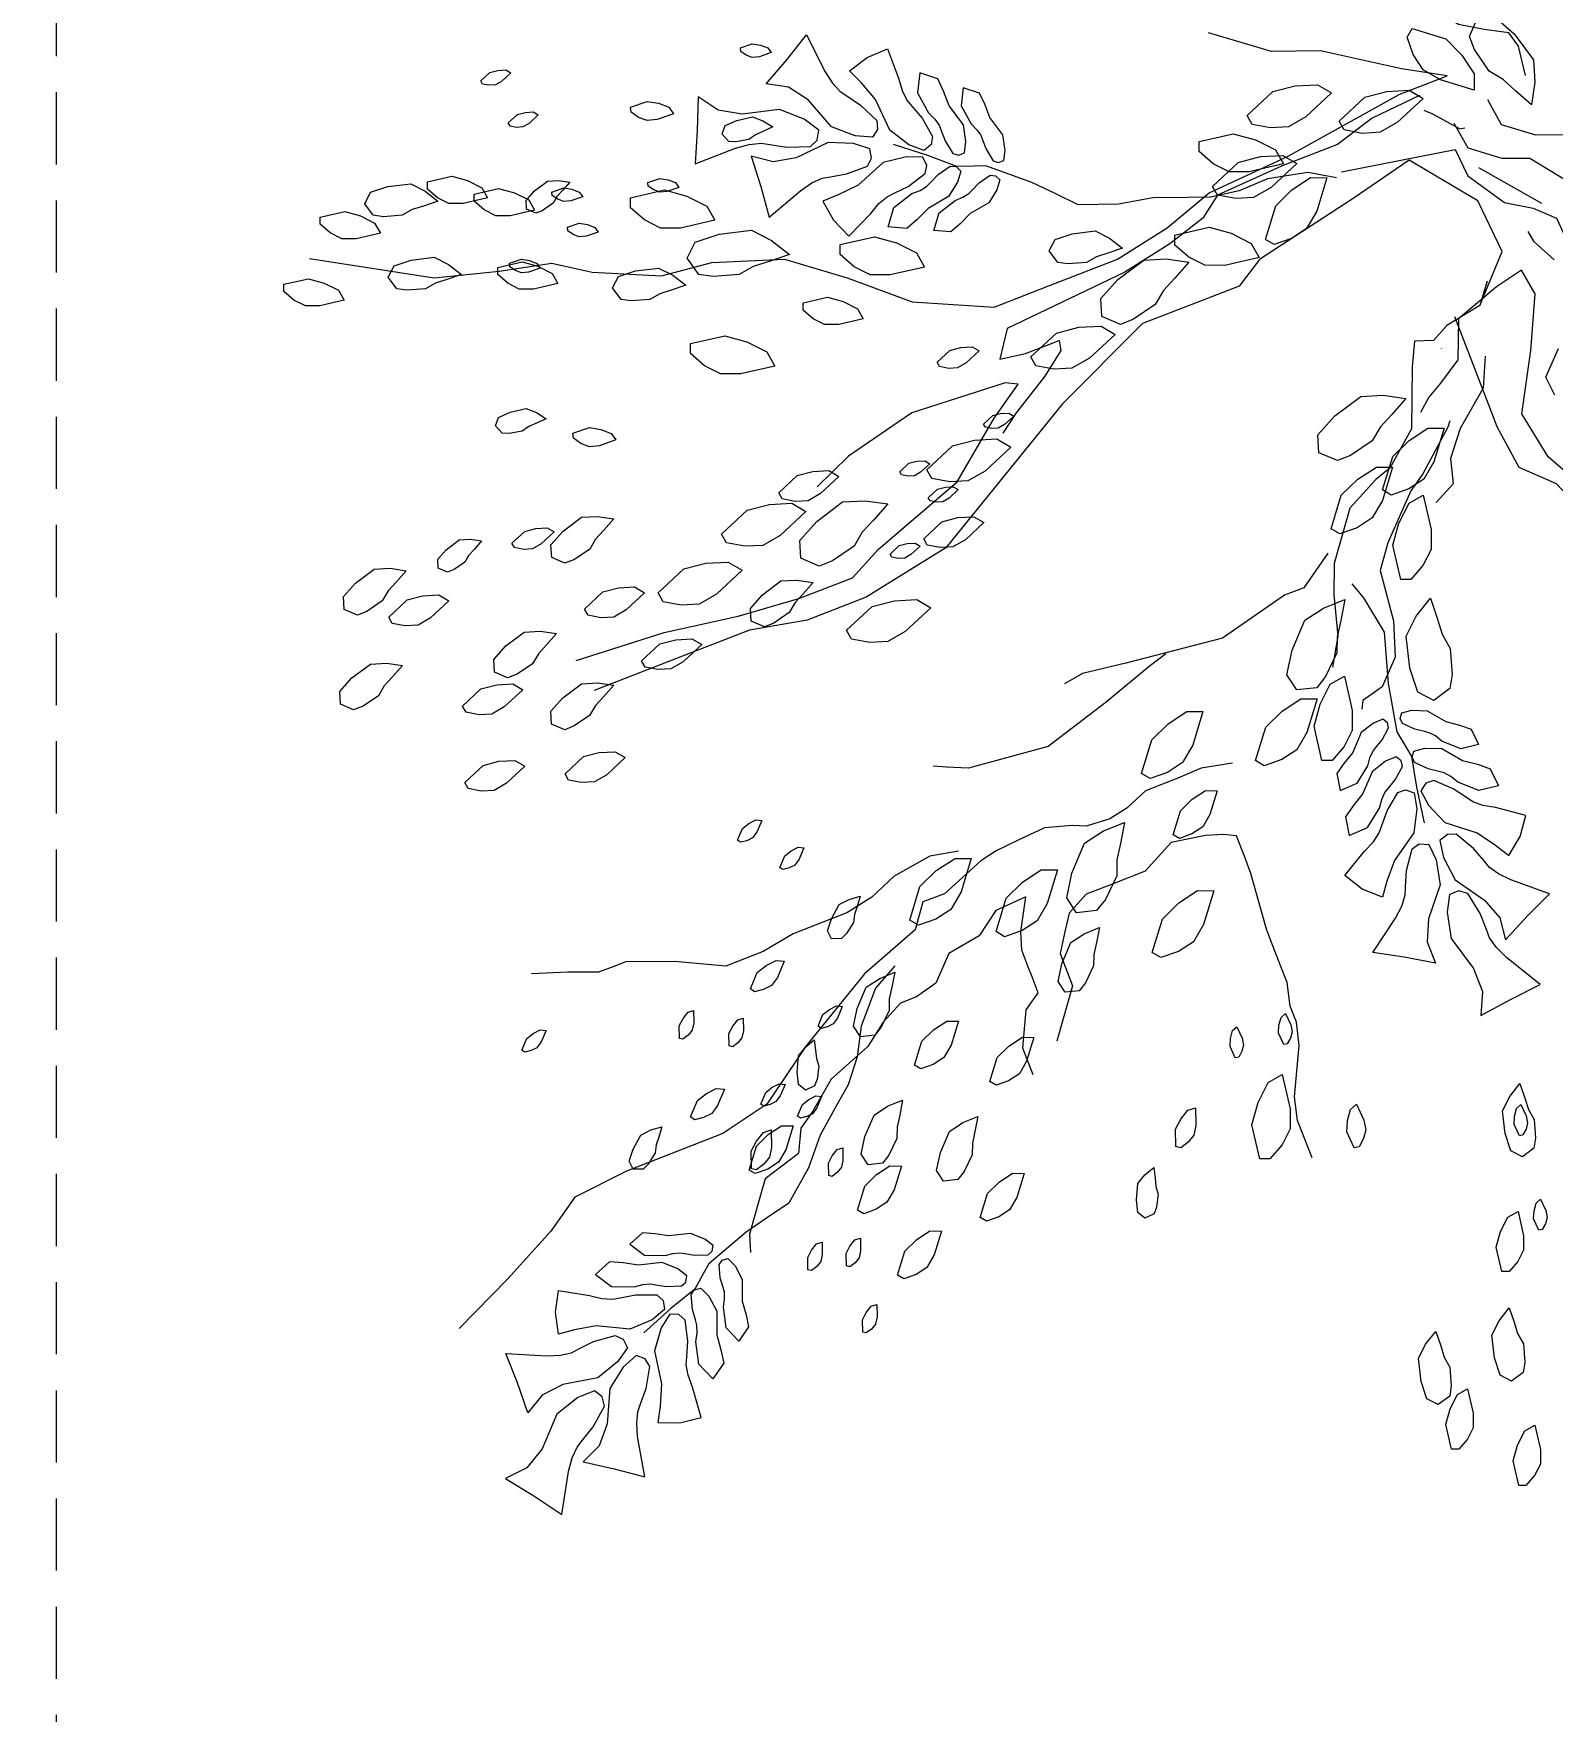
# Model space of a CAD drawing. Header units: millimetres. Extents: x 935 to 13922, y 3203 to 7816.
# Drawn here: x 2052.1 to 2185.8, y 7076.1 to 7223.9 of the extents above; entities that cross this region are included whole.
import ezdxf

# ---------------------------------------------------------------- set-up
doc = ezdxf.new("R2010")
doc.units = ezdxf.units.MM
doc.linetypes.add('TRATTEGGIATA2', pattern=[9.525, 6.35, -3.175])
doc.layers.get('0').update_dxf_attribs({"lineweight": 20})
doc.layers.get('Defpoints').update_dxf_attribs({"lineweight": 20})
for name, color, linetype, lineweight in [('ALBERO_rami', 33, 'Continuous', 5), ('finestre', 141, 'Continuous', 13), ('PALMA_pianta - trees palm', 74, 'Continuous', 5), ('quote', 181, 'Continuous', 0)]:
    doc.layers.add(name, color=color, linetype=linetype, lineweight=lineweight)
doc.layers.add('FIORITURA - flower', color=7, linetype='Continuous', lineweight=5, true_color=0xeb00eb)
doc.styles.get("Standard").update_dxf_attribs({"font": 'arial.ttf', "height": 12})
doc.dimstyles.new('Copia di ISO-25', dxfattribs={"dimtxt": 18, "dimasz": 4, "dimexe": 4, "dimexo": 300, "dimtad": 1, "dimdec": 0, "dimtxsty": 'Standard', "dimblk": 'OBLIQUE', "dimcen": 2.5, "dimse1": 1, "dimse2": 1, "dimadec": 0, "dimazin": 0, "dimtfac": 1, "dimtdec": 0, "dimtmove": 0, "dimatfit": 3, "dimfxl": 1, "dimfxlon": 1, "dimarcsym": 0})

# ---------------------------------------------------------------- blocks, each defined once
blk = doc.blocks.new('_Oblique')
at = {"color": 0, "linetype": 'ByBlock', "lineweight": -2}
blk.add_line((-0.5, -0.5), (0.5, 0.5), dxfattribs=at)
blk = doc.blocks.new('*D93')
at = {"layer": 'Defpoints', "color": 0, "lineweight": 15, "transparency": 16777216}
for p in [(2054.07, 7493.35), (2054.07, 7043.94), (2084.54, 7043.94)]:
    blk.add_point(p, dxfattribs=at)
at = {"layer": 'quote', "color": 0, "lineweight": -2, "transparency": 16777216}
blk.add_line((2084.54, 7493.35), (2054.07, 7493.35), dxfattribs=at)
at = {"layer": 'quote', "color": 0, "lineweight": -2, "transparency": 16777216, "xscale": 4, "yscale": 4, "zscale": 4, "rotation": 180}
blk.add_blockref('_Oblique', (2054.07, 7493.35), dxfattribs=at)
at = {"layer": 'quote', "color": 0, "lineweight": -2, "transparency": 16777216, "xscale": 4, "yscale": 4, "zscale": 4}
blk.add_blockref('_Oblique', (2084.54, 7493.35), dxfattribs=at)
at = {"layer": 'quote', "color": 0, "lineweight": 15, "transparency": 16777216, "insert": (2069.31, 7500.1), "char_height": 12, "attachment_point": 5}
blk.add_mtext('30', dxfattribs=at)
blk = doc.blocks.new('*D94')
at = {"layer": 'Defpoints', "color": 0, "lineweight": 15, "transparency": 16777216}
for p in [(2284.54, 7493.35), (2084.54, 7043.94), (2284.54, 7043.94)]:
    blk.add_point(p, dxfattribs=at)
at = {"layer": 'quote', "color": 0, "lineweight": -2, "transparency": 16777216}
blk.add_line((2084.54, 7493.35), (2284.54, 7493.35), dxfattribs=at)
at = {"layer": 'quote', "color": 0, "lineweight": -2, "transparency": 16777216, "xscale": 4, "yscale": 4, "zscale": 4, "rotation": 180}
blk.add_blockref('_Oblique', (2084.54, 7493.35), dxfattribs=at)
at = {"layer": 'quote', "color": 0, "lineweight": -2, "transparency": 16777216, "xscale": 4, "yscale": 4, "zscale": 4}
blk.add_blockref('_Oblique', (2284.54, 7493.35), dxfattribs=at)
at = {"layer": 'quote', "color": 0, "lineweight": 15, "transparency": 16777216, "insert": (2184.54, 7500.1), "char_height": 12, "attachment_point": 5}
blk.add_mtext('200', dxfattribs=at)

msp = doc.modelspace()

# ---------------------------------------------------------------- linework, layer by layer
at = {"layer": 'ALBERO_rami', "linetype": 'Continuous'}
for points in [[(2183.47, 7220.16), (2182.84, 7222.75), (2182, 7223.94), (2179.81, 7224.22), (2177.56, 7224.67), (2175.83, 7225.7), (2172.59, 7225.77), (2170.01, 7226.09), (2165.26, 7226.14), (2161.84, 7227.64), (2160.01, 7230.9), (2158.17, 7233.21), (2157.2, 7234.73), (2155.67, 7238.67), (2153.75, 7240.2), (2152.71, 7240.93)], [(2076.36, 7204.06), (2087.34, 7202.35), (2093.08, 7202.95), (2097.7, 7203.66), (2101.26, 7202.87), (2107.37, 7202.52), (2111.8, 7203.7), (2118.2, 7204.01), (2123.73, 7202.36), (2129.44, 7200.23), (2136.68, 7199.78), (2141.4, 7201.61), (2147.54, 7203.99), (2151.89, 7206.77), (2155.59, 7209.83), (2162.49, 7213.05), (2172.33, 7218.49), (2176.57, 7220.14), (2172.54, 7220.75), (2165.41, 7222.33), (2161.08, 7222.28), (2155.55, 7223.93)], [(2174.16, 7218.43), (2174.12, 7218.42), (2169.97, 7216.43), (2166.9, 7214.11), (2163.78, 7212.89), (2161.97, 7212.19), (2156.34, 7209.63), (2155.04, 7207.62), (2152.14, 7205.35), (2148.18, 7202.87), (2137.81, 7197.91), (2137.16, 7195.2), (2139.43, 7195.7), (2142.39, 7196.84), (2142.54, 7195.96), (2141.14, 7193.71), (2138.62, 7190.47), (2137.42, 7188.68)], [(2167.27, 7211.68), (2177.28, 7213.66), (2178.39, 7211.34), (2181.62, 7209), (2184.15, 7208.5), (2186.19, 7207.6), (2187.37, 7205.1), (2190.36, 7207.74), (2190.72, 7210.63), (2193.34, 7213.13), (2195.52, 7214.61), (2200.57, 7218.47)], [(2174.5, 7217.11), (2175.26, 7216.81), (2177.67, 7215.48), (2178.13, 7215.55)], [(2180.1, 7218.05), (2181.32, 7215.87), (2184.33, 7214.96), (2186.78, 7214.97), (2190.23, 7212.9), (2191.43, 7208.83), (2191.34, 7207.64)], [(2177.16, 7215.97), (2178.38, 7213.79), (2181.38, 7212.88), (2183.84, 7212.89), (2187.29, 7210.82), (2188.49, 7206.75), (2188.39, 7205.56)], [(2166.83, 7211.15), (2164.29, 7211.62), (2160.75, 7211.06), (2158.23, 7210.01), (2155.71, 7209.47), (2153.68, 7209.44), (2150.65, 7209.39), (2147.62, 7208.84), (2144.07, 7208.79), (2142.03, 7209.77), (2139.99, 7210.75), (2135.92, 7212.21), (2134.91, 7212.19), (2133.39, 7212.17), (2130.84, 7213.14), (2127.79, 7214.11)], [(2179.44, 7199.92), (2181.4, 7204.69), (2179.25, 7209.14), (2173.21, 7212.71), (2168.28, 7209.33), (2160.04, 7203.96), (2158.23, 7201.63), (2154.45, 7200.16), (2149.73, 7198.33), (2142.7, 7191.26), (2137.56, 7184.92), (2132.41, 7178.58), (2125.41, 7174.24), (2120.21, 7172.22), (2115.13, 7171.33), (2110.41, 7169.5), (2101.44, 7166.02)], [(2184.9, 7208.9), (2179.36, 7212.04)], [(2185.98, 7203.93), (2184.23, 7205.52), (2183.69, 7206.44)], [(2188.97, 7183.54), (2185.45, 7186.61), (2183.15, 7190.37), (2183.94, 7195.96), (2184.32, 7200.96), (2183.1, 7203.03), (2180.92, 7201.55), (2177.56, 7198.76), (2177.49, 7195.14), (2175.97, 7193.07), (2174.96, 7191.84), (2174.22, 7190.49)], [(2180.09, 7202.07), (2179.44, 7199.92), (2176.53, 7198.15), (2175.35, 7196.85), (2173.69, 7196.77), (2173.48, 7194.52), (2173.45, 7191.79), (2173.42, 7189.07), (2171.51, 7185.61), (2170.27, 7184.59), (2167.99, 7182.07), (2166.62, 7177.2), (2166.59, 7174.47), (2166.93, 7170.8), (2166.46, 7168.09)], [(2177.2, 7198.94), (2180.03, 7191.63), (2180.95, 7189.27), (2182.88, 7185.68), (2186.16, 7184.24), (2189.88, 7180.25), (2192.68, 7178.62), (2196.22, 7175.11), (2196.4, 7174.64), (2199.28, 7171.41), (2200.46, 7166.98), (2198.33, 7161.27), (2197.54, 7157.71), (2197.69, 7154.51), (2198.5, 7151.03), (2199.6, 7147.71)], [(2179.91, 7195.45), (2179.73, 7192.63), (2177.72, 7189.1), (2176.85, 7186.44), (2177.08, 7184.21), (2175.6, 7182.58)], [(2176.03, 7196.14), (2176.02, 7196.11)], [(2186.05, 7192.04), (2185.25, 7193.62), (2186.36, 7196.13)], [(2099.87, 7168.67), (2107.6, 7171.13), (2114.11, 7172.57), (2119.48, 7174.11), (2124.2, 7175.94), (2126.49, 7178.46), (2133.41, 7184.4), (2136.67, 7190.01), (2138.77, 7192.99), (2137.64, 7193.1), (2129.43, 7190.46), (2123.85, 7186.66), (2121.09, 7183.96)], [(2176.79, 7189.76), (2176.62, 7189.22), (2174.42, 7185.11), (2173.37, 7183.61), (2171.34, 7179.03), (2170.66, 7176.59), (2171.83, 7172.16), (2171.99, 7168.97), (2170.83, 7166.35), (2169.13, 7165.14), (2169.06, 7164.39)], [(2166.06, 7178.1), (2163.93, 7175.06), (2162.24, 7174.41), (2156.79, 7170.64), (2148.25, 7168.43), (2144.46, 7167.51), (2142.87, 7166.62)], [(2168.17, 7175.4), (2169.2, 7174.19), (2171.02, 7171.15), (2171.19, 7168.89), (2171.36, 7166.63), (2172.13, 7162.38), (2172.65, 7161.51), (2173.43, 7160.2), (2173.86, 7157.51), (2174.55, 7154.38)], [(2151.8, 7169.25), (2150.31, 7168.12), (2146.54, 7165), (2141.43, 7161.08), (2134.42, 7159.19), (2132.46, 7159.26), (2131.31, 7159.37)], [(2157.66, 7159.63), (2154.91, 7159.18), (2152.85, 7158.29), (2149.99, 7157.18), (2148.36, 7155.66), (2146.85, 7154.72), (2144.78, 7154.09), (2143.53, 7154.13), (2141.11, 7153.92), (2138.78, 7152.83), (2136.83, 7151.9), (2135.5, 7151.01), (2132.28, 7148.13), (2130.39, 7147.4), (2129.7, 7144.96), (2125.24, 7141.06), (2120.1, 7134.72), (2116.66, 7129.59), (2112.78, 7127), (2108.05, 7125.16), (2104.28, 7123.7), (2099.74, 7121.4), (2097.64, 7118.41), (2093.83, 7114.22), (2089.56, 7109.85)], [(2164.66, 7124.87), (2163.37, 7128.17), (2163.11, 7130.24), (2163.54, 7134.75), (2163.28, 7136.82), (2162.73, 7138.23), (2162.47, 7140.3), (2161.92, 7141.72), (2161, 7144.08), (2160.64, 7145.02), (2159.28, 7149.92), (2158.73, 7151.34), (2158, 7153.23), (2156.87, 7153.33), (2155.27, 7153.25), (2152.26, 7152.63), (2149.97, 7150.11), (2147.14, 7149.01), (2144.78, 7148.1), (2143.26, 7146.42), (2142.86, 7144.64), (2142.47, 7142.86), (2143.57, 7140.03), (2142.2, 7135.15)], [(2133.54, 7151.88), (2130.99, 7151.43), (2127.87, 7149.68), (2125.88, 7147.82), (2123.7, 7146.43), (2121.81, 7145.7), (2118.98, 7144.6), (2116.33, 7143.03), (2113.03, 7141.75), (2110.77, 7141.96), (2108.52, 7142.17), (2104.19, 7142.12), (2103.25, 7141.76), (2101.83, 7141.21), (2099.11, 7141.23), (2095.91, 7141.08)], [(2140.1, 7132.17), (2139.18, 7134.53), (2139.5, 7137.91), (2140.55, 7139.4), (2140, 7140.82), (2139.64, 7141.76), (2139.09, 7143.17), (2139.01, 7144.77), (2139.46, 7147.85), (2136.82, 7146.65), (2135.34, 7144.43), (2132.69, 7142.86), (2131.53, 7140.24), (2129.83, 7139.04), (2128.41, 7138.49), (2126.89, 7136.81), (2125.55, 7134.67), (2122.32, 7131.79), (2120.7, 7128.98), (2119.64, 7127.49), (2119.43, 7125.24), (2116.49, 7123.01), (2115.81, 7120.57), (2115.13, 7118.14), (2115.2, 7116.54)], [(2127.91, 7141.77), (2126.23, 7139.81), (2124.95, 7136.47), (2124.6, 7133.76), (2123.81, 7131.31), (2122.82, 7129.54), (2121.34, 7126.88), (2120.31, 7123.98), (2118.58, 7120.89), (2116.71, 7119.61), (2114.84, 7118.33), (2111.54, 7115.54), (2111.05, 7114.65), (2110.31, 7113.32), (2108.19, 7111.61), (2105.83, 7109.45)]]:
    msp.add_lwpolyline(points, dxfattribs=at)
at = {"layer": 'finestre', "linetype": 'TRATTEGGIATA2'}
msp.add_line((2054.07, 7313.95), (2054.07, 7073.94), dxfattribs=at)
at = {"layer": 'FIORITURA - flower', "color": 232, "linetype": 'Continuous', "true_color": 0xe00070}
for points in [[(2121.78, 7220.5), (2122.42, 7219.5), (2123.1, 7218.77), (2123.7, 7218.37), (2124.91, 7217.57), (2126.33, 7216.2), (2126.4, 7215.43), (2125.94, 7214.73), (2124.43, 7214.85), (2122.34, 7215.65), (2120.28, 7218.02), (2118.57, 7219.15), (2116.59, 7219.44), (2118.42, 7221.56), (2120.15, 7223.75), (2121.78, 7220.5)], [(2128.25, 7219.93), (2128.57, 7218.84), (2128.99, 7218), (2129.43, 7217.47), (2130.33, 7216.43), (2131.25, 7214.81), (2131.11, 7214.09), (2130.5, 7213.57), (2129.16, 7214.08), (2127.48, 7215.36), (2126.23, 7218.06), (2124.97, 7219.54), (2123.94, 7220.59), (2125.47, 7221.77), (2127.26, 7222.51), (2128.25, 7219.93)], [(2130.88, 7216.89), (2131.44, 7216.33), (2131.82, 7215.79), (2131.99, 7215.34), (2132.34, 7214.43), (2133.03, 7213.31), (2133.52, 7213.16), (2134.05, 7213.36), (2134.18, 7214.36), (2133.96, 7215.83), (2132.71, 7217.51), (2132.22, 7218.79), (2131.7, 7219.87), (2130.12, 7220.4), (2129.91, 7218.64), (2130.88, 7216.89)], [(2134.63, 7215.92), (2135.14, 7215.4), (2135.49, 7214.91), (2135.64, 7214.5), (2135.96, 7213.68), (2136.58, 7212.66), (2137.03, 7212.52), (2137.51, 7212.7), (2137.63, 7213.61), (2137.43, 7214.95), (2136.3, 7216.48), (2135.85, 7217.64), (2135.38, 7218.62), (2133.94, 7219.1), (2133.75, 7217.51), (2134.63, 7215.92)], [(2113.89, 7213.78), (2115.1, 7214.11), (2116.15, 7214.2), (2116.9, 7214.09), (2118.41, 7213.85), (2120.48, 7213.92), (2121.08, 7214.47), (2121.22, 7215.35), (2119.95, 7216.32), (2117.76, 7217.17), (2114.48, 7216.78), (2112.35, 7217.11), (2110.6, 7218.28), (2110.52, 7215.33), (2110.33, 7212.4), (2113.89, 7213.78)], [(2119.63, 7210.04), (2120.61, 7210.71), (2121.52, 7211.12), (2122.24, 7211.24), (2123.66, 7211.5), (2125.5, 7212.2), (2125.87, 7212.88), (2125.73, 7213.71), (2124.29, 7214.19), (2122.06, 7214.28), (2119.24, 7212.92), (2117.21, 7212.56), (2115.28, 7213.07), (2116.12, 7210.4), (2116.85, 7207.7), (2119.63, 7210.04)], [(2125.8, 7208.02), (2126.52, 7208.89), (2127.24, 7209.5), (2127.86, 7209.8), (2129.09, 7210.41), (2130.58, 7211.53), (2130.73, 7212.25), (2130.38, 7212.97), (2128.95, 7213.02), (2126.89, 7212.52), (2124.68, 7210.53), (2122.94, 7209.67), (2121.58, 7209.11), (2122.52, 7207.42), (2123.87, 7206.04), (2125.8, 7208.02)], [(2129.41, 7209.77), (2130.15, 7210.06), (2130.71, 7210.41), (2131.05, 7210.76), (2131.73, 7211.45), (2132.8, 7212.2), (2133.31, 7212.15), (2133.72, 7211.76), (2133.45, 7210.79), (2132.66, 7209.52), (2130.85, 7208.47), (2129.89, 7207.49), (2128.99, 7206.7), (2127.33, 7206.84), (2127.83, 7208.54), (2129.41, 7209.77)], [(2133.24, 7209.18), (2133.91, 7209.45), (2134.43, 7209.77), (2134.73, 7210.08), (2135.35, 7210.71), (2136.32, 7211.4), (2136.79, 7211.35), (2137.16, 7211), (2136.91, 7210.11), (2136.2, 7208.96), (2134.55, 7208.01), (2133.68, 7207.12), (2132.86, 7206.4), (2131.35, 7206.53), (2131.81, 7208.07), (2133.24, 7209.18)], [(2176.09, 7161.57), (2175.52, 7162.02), (2174.99, 7162.3), (2174.56, 7162.41), (2173.71, 7162.63), (2172.63, 7163.13), (2172.43, 7163.56), (2172.56, 7164.05), (2173.45, 7164.28), (2174.8, 7164.24), (2176.45, 7163.29), (2177.66, 7162.98), (2178.69, 7162.63), (2179.33, 7161.26), (2177.77, 7160.89), (2176.09, 7161.57)], [(2169.57, 7159.4), (2169.75, 7160.1), (2170.01, 7160.65), (2170.29, 7160.99), (2170.84, 7161.67), (2171.41, 7162.72), (2171.31, 7163.18), (2170.91, 7163.5), (2170.06, 7163.15), (2169, 7162.31), (2168.25, 7160.57), (2167.46, 7159.6), (2166.84, 7158.7), (2167.15, 7157.21), (2168.63, 7157.85), (2169.57, 7159.4)], [(2177.5, 7157.96), (2176.88, 7158.45), (2176.29, 7158.77), (2175.82, 7158.89), (2174.89, 7159.12), (2173.69, 7159.68), (2173.48, 7160.15), (2173.62, 7160.69), (2174.6, 7160.94), (2176.09, 7160.9), (2177.9, 7159.85), (2179.23, 7159.52), (2180.36, 7159.13), (2181.07, 7157.62), (2179.35, 7157.21), (2177.5, 7157.96)], [(2170.6, 7155.67), (2170.8, 7156.43), (2171.08, 7157.04), (2171.39, 7157.41), (2171.99, 7158.16), (2172.62, 7159.32), (2172.51, 7159.82), (2172.07, 7160.18), (2171.14, 7159.79), (2169.97, 7158.87), (2169.14, 7156.94), (2168.28, 7155.88), (2167.6, 7154.89), (2167.94, 7153.26), (2169.56, 7153.95), (2170.6, 7155.67)], [(2180.82, 7155.71), (2179.71, 7155.9), (2178.82, 7156.21), (2178.25, 7156.59), (2177.1, 7157.36), (2175.39, 7158.09), (2174.69, 7157.86), (2174.25, 7157.2), (2174.91, 7155.93), (2176.37, 7154.4), (2179.2, 7153.48), (2180.82, 7152.4), (2181.99, 7151.5), (2182.98, 7153.16), (2183.5, 7155.02), (2180.82, 7155.71)], [(2169.28, 7151.87), (2170.06, 7152.69), (2170.58, 7153.48), (2170.81, 7154.13), (2171.27, 7155.42), (2172.21, 7157.03), (2172.9, 7157.27), (2173.66, 7157), (2173.88, 7155.59), (2173.63, 7153.49), (2171.91, 7151.06), (2171.26, 7149.23), (2170.86, 7147.81), (2169.07, 7148.54), (2167.54, 7149.72), (2169.28, 7151.87)], [(2172.02, 7145.98), (2172.56, 7147.04), (2172.86, 7147.99), (2172.9, 7148.71), (2172.99, 7150.16), (2173.47, 7152.07), (2174.1, 7152.52), (2174.94, 7152.47), (2175.59, 7151.1), (2175.94, 7148.9), (2174.92, 7145.93), (2174.8, 7143.88), (2175.53, 7142.02), (2172.78, 7142.54), (2170.02, 7142.95), (2172.02, 7145.98)], [(2182.16, 7149.35), (2181.08, 7149.87), (2180.28, 7150.45), (2179.81, 7151.01), (2178.87, 7152.12), (2177.35, 7153.36), (2176.58, 7153.34), (2175.93, 7152.8), (2176.23, 7151.31), (2177.27, 7149.34), (2179.86, 7147.57), (2181.19, 7146), (2181.71, 7144.07), (2183.6, 7146.14), (2185.57, 7148.11), (2182.16, 7149.35)], [(2181.79, 7142.51), (2180.9, 7143.4), (2180.29, 7144.25), (2180.02, 7144.97), (2179.46, 7146.39), (2178.37, 7148.15), (2177.59, 7148.39), (2176.76, 7148.07), (2176.56, 7146.49), (2176.91, 7144.17), (2178.89, 7141.53), (2179.68, 7139.51), (2179.54, 7137.41), (2182.13, 7138.82), (2184.76, 7140.12), (2181.79, 7142.51)], [(2107.68, 7116.27), (2108.38, 7116.46), (2108.98, 7116.51), (2109.42, 7116.44), (2110.29, 7116.31), (2111.48, 7116.34), (2111.83, 7116.66), (2111.91, 7117.16), (2111.18, 7117.72), (2109.92, 7118.22), (2108.03, 7118), (2106.8, 7118.19), (2105.71, 7118.28), (2104.58, 7117.27), (2105.87, 7116.31), (2107.68, 7116.27)], [(2104.96, 7113.51), (2105.73, 7113.72), (2106.39, 7113.78), (2106.87, 7113.7), (2107.82, 7113.55), (2109.14, 7113.59), (2109.52, 7113.93), (2109.61, 7114.49), (2108.81, 7115.11), (2107.42, 7115.65), (2105.34, 7115.41), (2103.99, 7115.62), (2102.79, 7115.72), (2101.55, 7114.61), (2102.96, 7113.55), (2104.96, 7113.51)], [(2112.82, 7111.71), (2112.92, 7112.42), (2112.91, 7113.03), (2112.79, 7113.45), (2112.55, 7114.3), (2112.44, 7115.48), (2112.72, 7115.87), (2113.21, 7116), (2113.85, 7115.35), (2114.49, 7114.16), (2114.49, 7112.25), (2114.83, 7111.05), (2115.04, 7109.98), (2114.17, 7108.74), (2113.07, 7109.91), (2112.82, 7111.71)], [(2101.02, 7112.75), (2102.12, 7112.49), (2103.06, 7112.43), (2103.74, 7112.55), (2105.09, 7112.8), (2106.95, 7112.8), (2107.51, 7112.32), (2107.65, 7111.53), (2106.54, 7110.62), (2104.59, 7109.8), (2101.63, 7110.07), (2099.72, 7109.72), (2098.29, 7109.36), (2098.03, 7111.27), (2098.29, 7113.19), (2101.02, 7112.75)], [(2110.4, 7108.68), (2110.51, 7109.47), (2110.49, 7110.13), (2110.36, 7110.6), (2110.1, 7111.53), (2109.98, 7112.83), (2110.28, 7113.25), (2110.83, 7113.41), (2111.53, 7112.68), (2112.24, 7111.37), (2112.24, 7109.28), (2112.61, 7107.96), (2112.85, 7106.79), (2111.89, 7105.42), (2110.67, 7106.7), (2110.4, 7108.68)], [(2110.11, 7104.68), (2109.72, 7105.74), (2109.55, 7106.66), (2109.59, 7107.35), (2109.68, 7108.72), (2109.45, 7110.57), (2108.91, 7111.07), (2108.11, 7111.12), (2107.35, 7109.9), (2106.76, 7107.88), (2107.37, 7104.97), (2107.25, 7103.02), (2107.06, 7101.56), (2108.99, 7101.54), (2110.86, 7102.01), (2110.11, 7104.68)], [(2097.28, 7107.44), (2098.47, 7107.49), (2099.45, 7107.71), (2100.1, 7108.04), (2101.39, 7108.69), (2103.28, 7109.23), (2103.99, 7108.91), (2104.37, 7108.15), (2103.5, 7106.91), (2101.77, 7105.5), (2098.69, 7104.9), (2096.85, 7103.98), (2095.61, 7102.41), (2094.69, 7105.06), (2093.66, 7107.65), (2097.28, 7107.44)], [(2105.27, 7100.34), (2105.19, 7101.53), (2105.29, 7102.52), (2105.53, 7103.2), (2106.03, 7104.57), (2106.34, 7106.51), (2105.94, 7107.17), (2105.14, 7107.46), (2104.01, 7106.45), (2102.82, 7104.57), (2102.58, 7101.44), (2101.89, 7099.51), (2100.47, 7098.09), (2103.21, 7097.49), (2105.91, 7096.77), (2105.27, 7100.34)], [(2099.17, 7097.24), (2099.49, 7098.46), (2099.93, 7099.41), (2100.4, 7100), (2101.36, 7101.19), (2102.34, 7103.02), (2102.16, 7103.82), (2101.47, 7104.37), (2100, 7103.76), (2098.16, 7102.29), (2096.87, 7099.26), (2095.51, 7097.57), (2093.62, 7096.64), (2096.14, 7095.11), (2098.58, 7093.47), (2099.17, 7097.24)]]:
    msp.add_lwpolyline(points, dxfattribs=at)
at = {"layer": 'PALMA_pianta - trees palm', "color": 95}
for points in [[(2181.5, 7219.82), (2180.27, 7220.55), (2178.98, 7222.45), (2178.52, 7223.61), (2179.22, 7225.24), (2180.8, 7225.32), (2182.46, 7223.83), (2184.17, 7221.56), (2184.29, 7219.58), (2184, 7217.59), (2182.58, 7218.83)], [(2117.03, 7222.19), (2115.99, 7221.83), (2115.36, 7221.76), (2114.83, 7221.97), (2114.36, 7222.3), (2114.32, 7222.61), (2115.37, 7222.97), (2116.08, 7222.85), (2116.74, 7222.6)], [(2178.93, 7218.89), (2175.97, 7219.79), (2174.45, 7220.68), (2173.58, 7222.01), (2173.05, 7223.55), (2173.49, 7224.31), (2176.44, 7223.41), (2177.86, 7221.97), (2178.94, 7220.32)], [(2094.1, 7220.4), (2093.29, 7219.65), (2092.74, 7219.34), (2092.18, 7219.31), (2091.61, 7219.42), (2091.45, 7219.69), (2092.26, 7220.44), (2092.95, 7220.62), (2093.66, 7220.66)], [(2166.37, 7218.64), (2164.11, 7216.53), (2162.58, 7215.66), (2161, 7215.57), (2159.4, 7215.87), (2158.96, 7216.64), (2161.22, 7218.75), (2163.17, 7219.25), (2165.14, 7219.36)], [(2174.45, 7218.15), (2172.2, 7216.05), (2170.66, 7215.17), (2169.08, 7215.08), (2167.48, 7215.39), (2167.04, 7216.15), (2169.3, 7218.26), (2171.25, 7218.77), (2173.22, 7218.88)], [(2108.44, 7216.79), (2106.98, 7216.29), (2106.1, 7216.2), (2105.36, 7216.48), (2104.69, 7216.95), (2104.65, 7217.39), (2106.11, 7217.89), (2107.1, 7217.73), (2108.02, 7217.37)], [(2096.52, 7216.7), (2095.72, 7215.95), (2095.17, 7215.64), (2094.61, 7215.6), (2094.03, 7215.71), (2093.88, 7215.99), (2094.68, 7216.74), (2095.38, 7216.92), (2096.08, 7216.96)], [(2115.64, 7214.96), (2115.06, 7214.55), (2113.92, 7214.34), (2113.3, 7214.37), (2112.7, 7215.02), (2112.98, 7215.76), (2114, 7216.22), (2115.39, 7216.54), (2116.31, 7216.19), (2117.17, 7215.65), (2116.31, 7215.25)], [(2162.14, 7212.38), (2159.13, 7211.68), (2157.36, 7211.69), (2155.95, 7212.4), (2154.72, 7213.47), (2154.72, 7214.35), (2157.73, 7215.05), (2159.67, 7214.51), (2161.43, 7213.62)], [(2163.31, 7212.41), (2161.05, 7210.31), (2159.52, 7209.43), (2157.94, 7209.34), (2156.34, 7209.65), (2155.9, 7210.41), (2158.16, 7212.52), (2160.11, 7213.03), (2162.08, 7213.14)], [(2092.06, 7209.39), (2089.91, 7208.9), (2088.64, 7208.9), (2087.64, 7209.41), (2086.76, 7210.17), (2086.76, 7210.8), (2088.91, 7211.3), (2090.29, 7210.92), (2091.55, 7210.28)], [(2165.97, 7211.17), (2165.07, 7208.22), (2164.18, 7206.7), (2162.86, 7205.83), (2161.32, 7205.3), (2160.55, 7205.74), (2161.46, 7208.69), (2162.89, 7210.11), (2164.54, 7211.19)], [(2085.4, 7208.36), (2084.52, 7207.86), (2082.88, 7207.74), (2081.99, 7207.86), (2081.24, 7208.88), (2081.75, 7209.89), (2083.27, 7210.39), (2085.29, 7210.63), (2086.55, 7209.99), (2087.68, 7209.11), (2086.41, 7208.67)], [(2096.18, 7208.32), (2094.03, 7207.83), (2092.77, 7207.83), (2091.76, 7208.34), (2090.88, 7209.1), (2090.88, 7209.73), (2093.03, 7210.23), (2094.42, 7209.85), (2095.68, 7209.21)], [(2098.19, 7209.54), (2097.83, 7208.92), (2096.87, 7208.27), (2096.29, 7208.04), (2095.48, 7208.39), (2095.44, 7209.18), (2096.18, 7210.02), (2097.32, 7210.87), (2098.31, 7210.93), (2099.31, 7210.79), (2098.69, 7210.07)], [(2100.43, 7209.49), (2099.38, 7209.13), (2098.76, 7209.07), (2098.23, 7209.27), (2097.75, 7209.6), (2097.72, 7209.91), (2098.76, 7210.27), (2099.47, 7210.15), (2100.13, 7209.9)], [(2112.06, 7207.43), (2109.05, 7206.74), (2107.28, 7206.74), (2105.87, 7207.46), (2104.64, 7208.52), (2104.64, 7209.41), (2107.65, 7210.1), (2109.59, 7209.56), (2111.36, 7208.67)], [(2108.89, 7210.32), (2107.85, 7209.96), (2107.22, 7209.9), (2106.69, 7210.1), (2106.21, 7210.43), (2106.18, 7210.75), (2107.22, 7211.11), (2107.93, 7210.99), (2108.59, 7210.74)], [(2082.62, 7206.3), (2080.47, 7205.8), (2079.21, 7205.8), (2078.2, 7206.31), (2077.32, 7207.07), (2077.32, 7207.71), (2079.47, 7208.2), (2080.85, 7207.82), (2082.11, 7207.18)], [(2101.8, 7206.38), (2100.75, 7206.02), (2100.13, 7205.96), (2099.6, 7206.16), (2099.12, 7206.49), (2099.09, 7206.81), (2100.13, 7207.17), (2100.84, 7207.05), (2101.5, 7206.8)], [(2160, 7204.15), (2156.99, 7203.45), (2155.23, 7203.46), (2153.81, 7204.17), (2152.58, 7205.24), (2152.59, 7206.12), (2155.59, 7206.82), (2157.54, 7206.28), (2159.3, 7205.39)], [(2115.45, 7203.35), (2114.21, 7202.65), (2111.91, 7202.48), (2110.67, 7202.66), (2109.62, 7204.08), (2110.33, 7205.49), (2112.46, 7206.19), (2115.29, 7206.54), (2117.05, 7205.64), (2118.63, 7204.4), (2116.85, 7203.79)], [(2130.53, 7203.31), (2127.52, 7202.61), (2125.76, 7202.62), (2124.35, 7203.33), (2123.11, 7204.4), (2123.12, 7205.28), (2126.13, 7205.98), (2128.07, 7205.44), (2129.83, 7204.55)], [(2145.69, 7204.22), (2144.8, 7203.71), (2143.16, 7203.59), (2142.28, 7203.72), (2141.52, 7204.74), (2142.03, 7205.74), (2143.55, 7206.24), (2145.57, 7206.49), (2146.83, 7205.85), (2147.96, 7204.96), (2146.69, 7204.53)], [(2087.48, 7201.89), (2086.59, 7201.39), (2084.95, 7201.27), (2084.07, 7201.4), (2083.31, 7202.41), (2083.82, 7203.42), (2085.34, 7203.92), (2087.36, 7204.17), (2088.62, 7203.53), (2089.75, 7202.64), (2088.48, 7202.2)], [(2098.25, 7201.86), (2096.1, 7201.36), (2094.84, 7201.37), (2093.83, 7201.88), (2092.95, 7202.64), (2092.96, 7203.27), (2095.1, 7203.77), (2096.49, 7203.38), (2097.75, 7202.75)], [(2096.7, 7203.21), (2095.66, 7202.85), (2095.03, 7202.79), (2094.5, 7202.99), (2094.02, 7203.32), (2093.99, 7203.64), (2095.03, 7204), (2095.74, 7203.88), (2096.4, 7203.63)], [(2151.58, 7201.24), (2150.85, 7200.01), (2148.95, 7198.72), (2147.78, 7198.26), (2146.16, 7198.96), (2146.07, 7200.54), (2147.56, 7202.21), (2149.84, 7203.92), (2151.82, 7204.03), (2153.81, 7203.74), (2152.57, 7202.32)], [(2107.23, 7200.95), (2106.34, 7200.45), (2104.7, 7200.33), (2103.81, 7200.46), (2103.06, 7201.47), (2103.57, 7202.48), (2105.09, 7202.98), (2107.11, 7203.22), (2108.37, 7202.59), (2109.5, 7201.7), (2108.23, 7201.26)], [(2079.42, 7200.38), (2077.27, 7199.88), (2076.01, 7199.89), (2075, 7200.39), (2074.12, 7201.16), (2074.12, 7201.79), (2076.27, 7202.28), (2077.66, 7201.9), (2078.92, 7201.26)], [(2125.14, 7198.74), (2122.99, 7198.25), (2121.73, 7198.25), (2120.72, 7198.76), (2119.84, 7199.52), (2119.84, 7200.15), (2121.99, 7200.65), (2123.38, 7200.26), (2124.64, 7199.63)], [(2147.32, 7197.38), (2145.06, 7195.28), (2143.52, 7194.4), (2141.95, 7194.31), (2140.35, 7194.62), (2139.91, 7195.39), (2142.16, 7197.49), (2144.12, 7198), (2146.09, 7198.11)], [(2117.35, 7194.59), (2114.34, 7193.9), (2112.58, 7193.9), (2111.17, 7194.62), (2109.93, 7195.68), (2109.94, 7196.57), (2112.94, 7197.26), (2114.89, 7196.72), (2116.65, 7195.83)], [(2135.34, 7195.92), (2134.21, 7194.87), (2133.45, 7194.43), (2132.66, 7194.38), (2131.86, 7194.54), (2131.64, 7194.92), (2132.77, 7195.97), (2133.74, 7196.23), (2134.73, 7196.28)], [(2170.68, 7189.24), (2169.96, 7188.01), (2168.06, 7186.72), (2166.89, 7186.26), (2165.27, 7186.96), (2165.18, 7188.54), (2166.67, 7190.21), (2168.95, 7191.92), (2170.92, 7192.03), (2172.92, 7191.74), (2171.68, 7190.32)], [(2095.69, 7189.26), (2095.11, 7188.85), (2093.97, 7188.65), (2093.35, 7188.67), (2092.75, 7189.32), (2093.03, 7190.06), (2094.05, 7190.52), (2095.44, 7190.84), (2096.36, 7190.49), (2097.22, 7189.95), (2096.36, 7189.55)], [(2103.36, 7188.08), (2101.9, 7187.57), (2101.02, 7187.48), (2100.28, 7187.77), (2099.61, 7188.23), (2099.57, 7188.67), (2101.03, 7189.17), (2102.02, 7189.01), (2102.94, 7188.66)], [(2138.39, 7190.19), (2137.58, 7189.44), (2137.03, 7189.13), (2136.47, 7189.09), (2135.9, 7189.2), (2135.74, 7189.48), (2136.55, 7190.23), (2137.24, 7190.41), (2137.95, 7190.45)], [(2176.3, 7189.11), (2175.39, 7186.16), (2174.51, 7184.63), (2173.18, 7183.77), (2171.64, 7183.23), (2170.88, 7183.68), (2171.78, 7186.63), (2173.22, 7188.04), (2174.87, 7189.12)], [(2138.14, 7187.45), (2135.88, 7185.34), (2134.35, 7184.47), (2132.77, 7184.38), (2131.17, 7184.68), (2130.73, 7185.45), (2132.99, 7187.56), (2134.94, 7188.06), (2136.91, 7188.17)], [(2130.99, 7185.99), (2130.19, 7185.24), (2129.64, 7184.92), (2129.08, 7184.89), (2128.51, 7185), (2128.35, 7185.27), (2129.15, 7186.03), (2129.85, 7186.21), (2130.56, 7186.25)], [(2122.98, 7184.86), (2121.37, 7183.36), (2120.28, 7182.73), (2119.15, 7182.67), (2118.01, 7182.89), (2117.69, 7183.44), (2119.31, 7184.94), (2120.7, 7185.3), (2122.11, 7185.38)], [(2171.76, 7185.69), (2170.86, 7182.74), (2169.97, 7181.21), (2168.65, 7180.34), (2167.11, 7179.81), (2166.34, 7180.25), (2167.24, 7183.21), (2168.68, 7184.62), (2170.33, 7185.7)], [(2133.51, 7183.71), (2132.7, 7182.95), (2132.15, 7182.64), (2131.59, 7182.61), (2131.02, 7182.72), (2130.86, 7182.99), (2131.67, 7183.75), (2132.37, 7183.93), (2133.07, 7183.96)], [(2174.45, 7183.22), (2175.15, 7180.21), (2175.14, 7178.44), (2174.43, 7177.03), (2173.36, 7175.8), (2172.48, 7175.8), (2171.78, 7178.81), (2172.32, 7180.75), (2173.21, 7182.51)], [(2120.08, 7181.79), (2117.82, 7179.68), (2116.29, 7178.8), (2114.71, 7178.72), (2113.11, 7179.02), (2112.67, 7179.79), (2114.93, 7181.9), (2116.88, 7182.4), (2118.85, 7182.51)], [(2125.05, 7179.95), (2124.33, 7178.72), (2122.42, 7177.43), (2121.26, 7176.96), (2119.64, 7177.67), (2119.55, 7179.24), (2121.04, 7180.91), (2123.32, 7182.62), (2125.29, 7182.73), (2127.29, 7182.45), (2126.05, 7181.03)], [(2097.91, 7179.98), (2096.78, 7178.93), (2096.01, 7178.49), (2095.22, 7178.44), (2094.42, 7178.6), (2094.2, 7178.98), (2095.33, 7180.03), (2096.31, 7180.29), (2097.29, 7180.34)], [(2101.57, 7179.36), (2101.06, 7178.48), (2099.7, 7177.56), (2098.87, 7177.23), (2097.71, 7177.73), (2097.64, 7178.85), (2098.71, 7180.05), (2100.34, 7181.27), (2101.74, 7181.35), (2103.17, 7181.14), (2102.29, 7180.13)], [(2135.75, 7180.8), (2134.14, 7179.3), (2133.04, 7178.67), (2131.92, 7178.61), (2130.77, 7178.83), (2130.46, 7179.37), (2132.07, 7180.88), (2133.46, 7181.24), (2134.87, 7181.32)], [(2090.41, 7177.94), (2090.05, 7177.33), (2089.1, 7176.68), (2088.52, 7176.45), (2087.71, 7176.8), (2087.66, 7177.59), (2088.41, 7178.42), (2089.55, 7179.28), (2090.53, 7179.34), (2091.53, 7179.19), (2090.91, 7178.48)], [(2130.14, 7178.74), (2129.34, 7177.99), (2128.79, 7177.67), (2128.22, 7177.64), (2127.65, 7177.75), (2127.5, 7178.02), (2128.3, 7178.78), (2129, 7178.96), (2129.7, 7179)], [(2114.48, 7176.61), (2112.22, 7174.5), (2110.69, 7173.63), (2109.11, 7173.54), (2107.51, 7173.84), (2107.07, 7174.61), (2109.33, 7176.72), (2111.28, 7177.22), (2113.25, 7177.33)], [(2083.3, 7174.79), (2082.78, 7173.91), (2081.42, 7172.99), (2080.59, 7172.66), (2079.43, 7173.16), (2079.37, 7174.29), (2080.43, 7175.48), (2082.06, 7176.7), (2083.47, 7176.78), (2084.89, 7176.57), (2084.01, 7175.56)], [(2119.13, 7173.76), (2118.62, 7172.88), (2117.25, 7171.95), (2116.43, 7171.62), (2115.27, 7172.13), (2115.2, 7173.25), (2116.27, 7174.44), (2117.89, 7175.67), (2119.3, 7175.75), (2120.73, 7175.54), (2119.84, 7174.53)], [(2088.64, 7173.91), (2087.03, 7172.41), (2085.93, 7171.78), (2084.8, 7171.72), (2083.66, 7171.93), (2083.35, 7172.48), (2084.96, 7173.99), (2086.35, 7174.35), (2087.76, 7174.43)], [(2105.88, 7174.62), (2104.27, 7173.11), (2103.17, 7172.49), (2102.04, 7172.42), (2100.9, 7172.64), (2100.59, 7173.19), (2102.2, 7174.7), (2103.59, 7175.06), (2105, 7175.14)], [(2131.08, 7173.31), (2128.82, 7171.21), (2127.29, 7170.33), (2125.71, 7170.24), (2124.11, 7170.55), (2123.67, 7171.32), (2125.93, 7173.42), (2127.88, 7173.93), (2129.85, 7174.04)], [(2166.87, 7170.75), (2166.85, 7169.33), (2165.85, 7167.25), (2165.08, 7166.27), (2163.32, 7166.07), (2162.45, 7167.39), (2162.91, 7169.58), (2164.03, 7172.2), (2165.68, 7173.28), (2167.55, 7174.03), (2167.19, 7172.18)], [(2176.12, 7170.97), (2176.83, 7169.73), (2176.99, 7167.43), (2176.81, 7166.2), (2175.39, 7165.14), (2173.98, 7165.86), (2173.28, 7167.98), (2172.94, 7170.81), (2173.83, 7172.57), (2175.08, 7174.16), (2175.69, 7172.38)], [(2096.53, 7169.26), (2096.01, 7168.38), (2094.65, 7167.46), (2093.82, 7167.13), (2092.66, 7167.63), (2092.6, 7168.76), (2093.67, 7169.95), (2095.29, 7171.17), (2096.7, 7171.25), (2098.13, 7171.05), (2097.24, 7170.03)], [(2110.91, 7170.06), (2109.29, 7168.55), (2108.2, 7167.93), (2107.07, 7167.86), (2105.93, 7168.08), (2105.61, 7168.63), (2107.23, 7170.13), (2108.62, 7170.49), (2110.03, 7170.57)], [(2082.96, 7166.44), (2082.45, 7165.56), (2081.09, 7164.64), (2080.26, 7164.31), (2079.1, 7164.81), (2079.03, 7165.94), (2080.1, 7167.13), (2081.73, 7168.35), (2083.14, 7168.43), (2084.56, 7168.23), (2083.68, 7167.21)], [(2167.51, 7167.28), (2168.2, 7164.27), (2168.2, 7162.5), (2167.48, 7161.09), (2166.42, 7159.86), (2165.53, 7159.86), (2164.84, 7162.87), (2165.38, 7164.81), (2166.27, 7166.57)], [(2095.15, 7166.08), (2093.53, 7164.58), (2092.44, 7163.95), (2091.31, 7163.89), (2090.17, 7164.11), (2089.86, 7164.65), (2091.47, 7166.16), (2092.86, 7166.52), (2094.27, 7166.6)], [(2101.56, 7164.7), (2101.04, 7163.82), (2099.68, 7162.9), (2098.85, 7162.57), (2097.69, 7163.07), (2097.63, 7164.2), (2098.69, 7165.39), (2100.32, 7166.61), (2101.73, 7166.69), (2103.16, 7166.48), (2102.27, 7165.47)], [(2155.05, 7164.16), (2154.15, 7161.2), (2153.26, 7159.68), (2151.94, 7158.81), (2150.4, 7158.28), (2149.64, 7158.72), (2150.54, 7161.67), (2151.98, 7163.09), (2153.63, 7164.17)], [(2165.11, 7165.28), (2164.2, 7162.33), (2163.31, 7160.8), (2161.99, 7159.94), (2160.45, 7159.4), (2159.69, 7159.85), (2160.59, 7162.8), (2162.03, 7164.21), (2163.68, 7165.29)], [(2095.33, 7159.36), (2093.72, 7157.85), (2092.63, 7157.22), (2091.5, 7157.16), (2090.36, 7157.38), (2090.04, 7157.93), (2091.66, 7159.43), (2093.05, 7159.79), (2094.46, 7159.87)], [(2104.17, 7160.12), (2102.56, 7158.61), (2101.47, 7157.99), (2100.34, 7157.92), (2099.19, 7158.14), (2098.88, 7158.69), (2100.49, 7160.2), (2101.89, 7160.56), (2103.3, 7160.63)], [(2156.31, 7157.2), (2155.67, 7155.1), (2155.03, 7154.01), (2154.09, 7153.39), (2152.99, 7153), (2152.44, 7153.32), (2153.09, 7155.43), (2154.11, 7156.44), (2155.29, 7157.21)], [(2116.2, 7154.57), (2115.77, 7153.56), (2115.4, 7153.05), (2114.89, 7152.79), (2114.33, 7152.66), (2114.07, 7152.84), (2114.5, 7153.86), (2115.07, 7154.31), (2115.69, 7154.63)], [(2147.47, 7151.12), (2147.46, 7149.69), (2146.46, 7147.62), (2145.68, 7146.64), (2143.93, 7146.43), (2143.06, 7147.76), (2143.52, 7149.95), (2144.63, 7152.57), (2146.29, 7153.65), (2148.16, 7154.4), (2147.8, 7152.55)], [(2119.92, 7152.18), (2119.49, 7151.16), (2119.12, 7150.65), (2118.62, 7150.4), (2118.05, 7150.26), (2117.79, 7150.45), (2118.22, 7151.46), (2118.79, 7151.91), (2119.41, 7152.23)], [(2134.65, 7151.23), (2133.75, 7148.28), (2132.86, 7146.75), (2131.53, 7145.88), (2130, 7145.35), (2129.23, 7145.79), (2130.13, 7148.75), (2131.57, 7150.16), (2133.22, 7151.24)], [(2142.24, 7150.22), (2141.34, 7147.27), (2140.45, 7145.74), (2139.13, 7144.88), (2137.59, 7144.34), (2136.83, 7144.79), (2137.73, 7147.74), (2139.17, 7149.15), (2140.82, 7150.23)], [(2124.36, 7146.31), (2124.28, 7145.6), (2123.67, 7144.62), (2123.23, 7144.17), (2122.35, 7144.16), (2121.99, 7144.87), (2122.33, 7145.93), (2123.02, 7147.18), (2123.9, 7147.63), (2124.87, 7147.9), (2124.59, 7147)], [(2156.01, 7148.38), (2155.11, 7145.43), (2154.22, 7143.9), (2152.89, 7143.04), (2151.36, 7142.5), (2150.59, 7142.95), (2151.49, 7145.9), (2152.93, 7147.32), (2154.58, 7148.4)], [(2145.44, 7142.79), (2145.43, 7141.78), (2144.72, 7140.29), (2144.16, 7139.59), (2142.91, 7139.45), (2142.29, 7140.39), (2142.62, 7141.96), (2143.41, 7143.83), (2144.59, 7144.6), (2145.93, 7145.14), (2145.67, 7143.82)], [(2118.18, 7142.18), (2117.58, 7140.76), (2117.05, 7140.05), (2116.35, 7139.69), (2115.56, 7139.5), (2115.2, 7139.76), (2115.8, 7141.19), (2116.59, 7141.81), (2117.47, 7142.26)], [(2127.43, 7138.87), (2127.43, 7137.85), (2126.71, 7136.37), (2126.15, 7135.67), (2124.9, 7135.52), (2124.28, 7136.46), (2124.61, 7138.03), (2125.41, 7139.9), (2126.59, 7140.67), (2127.92, 7141.21), (2127.67, 7139.89)], [(2110.19, 7137.84), (2110.21, 7136.74), (2110.08, 7136.12), (2109.73, 7135.68), (2109.26, 7135.33), (2108.95, 7135.39), (2108.93, 7136.5), (2109.27, 7137.14), (2109.71, 7137.69)], [(2123.29, 7138.19), (2122.86, 7137.17), (2122.49, 7136.66), (2121.98, 7136.41), (2121.42, 7136.27), (2121.16, 7136.46), (2121.59, 7137.48), (2122.16, 7137.92), (2122.78, 7138.25)], [(2162.31, 7137.57), (2162.78, 7136.58), (2162.91, 7135.96), (2162.76, 7135.41), (2162.48, 7134.9), (2162.17, 7134.84), (2161.71, 7135.84), (2161.75, 7136.56), (2161.93, 7137.24)], [(2097.21, 7136.09), (2096.78, 7135.08), (2096.4, 7134.57), (2095.9, 7134.31), (2095.33, 7134.18), (2095.08, 7134.36), (2095.51, 7135.38), (2096.07, 7135.83), (2096.7, 7136.15)], [(2114.57, 7137.16), (2114.59, 7136.06), (2114.45, 7135.44), (2114.1, 7135), (2113.64, 7134.65), (2113.33, 7134.72), (2113.31, 7135.82), (2113.64, 7136.46), (2114.08, 7137.01)], [(2133.53, 7136.91), (2132.89, 7134.8), (2132.25, 7133.71), (2131.31, 7133.1), (2130.21, 7132.71), (2129.66, 7133.03), (2130.31, 7135.14), (2131.33, 7136.15), (2132.51, 7136.92)], [(2158.04, 7136.41), (2158.51, 7135.41), (2158.64, 7134.8), (2158.49, 7134.25), (2158.21, 7133.74), (2157.9, 7133.68), (2157.44, 7134.67), (2157.48, 7135.39), (2157.66, 7136.08)], [(2121.01, 7133.61), (2121.22, 7132.93), (2121.07, 7131.79), (2120.85, 7131.2), (2120.05, 7130.83), (2119.43, 7131.33), (2119.31, 7132.44), (2119.43, 7133.86), (2120.05, 7134.63), (2120.83, 7135.27), (2120.94, 7134.34)], [(2140.17, 7135.48), (2139.52, 7133.37), (2138.89, 7132.28), (2137.94, 7131.66), (2136.84, 7131.28), (2136.3, 7131.59), (2136.94, 7133.7), (2137.97, 7134.71), (2139.15, 7135.49)], [(2118.25, 7131.34), (2117.82, 7130.33), (2117.44, 7129.82), (2116.94, 7129.56), (2116.38, 7129.43), (2116.12, 7129.61), (2116.55, 7130.63), (2117.11, 7131.08), (2117.74, 7131.4)], [(2162.04, 7132.2), (2162.74, 7129.19), (2162.73, 7127.43), (2162.02, 7126.02), (2160.95, 7124.78), (2160.07, 7124.79), (2159.37, 7127.79), (2159.91, 7129.74), (2160.8, 7131.5)], [(2183.71, 7129.13), (2184.21, 7128.25), (2184.33, 7126.61), (2184.2, 7125.72), (2183.19, 7124.97), (2182.18, 7125.48), (2181.68, 7127), (2181.43, 7129.02), (2182.07, 7130.28), (2182.96, 7131.41), (2183.4, 7130.14)], [(2112.91, 7130.91), (2112.31, 7129.49), (2111.79, 7128.78), (2111.08, 7128.42), (2110.29, 7128.23), (2109.93, 7128.49), (2110.54, 7129.91), (2111.32, 7130.54), (2112.2, 7130.99)], [(2121.47, 7130.28), (2121.04, 7129.27), (2120.67, 7128.76), (2120.17, 7128.5), (2119.6, 7128.37), (2119.34, 7128.55), (2119.78, 7129.57), (2120.34, 7130.02), (2120.97, 7130.34)], [(2128.12, 7127.6), (2128.11, 7126.58), (2127.39, 7125.1), (2126.84, 7124.4), (2125.58, 7124.25), (2124.96, 7125.2), (2125.29, 7126.76), (2126.09, 7128.64), (2127.27, 7129.41), (2128.6, 7129.94), (2128.35, 7128.62)], [(2134.75, 7126.16), (2134.74, 7125.14), (2134.03, 7123.66), (2133.47, 7122.96), (2132.22, 7122.82), (2131.6, 7123.76), (2131.93, 7125.33), (2132.72, 7127.2), (2133.9, 7127.97), (2135.24, 7128.51), (2134.98, 7127.19)], [(2154.41, 7129.28), (2154.44, 7127.73), (2154.25, 7126.87), (2153.75, 7126.25), (2153.1, 7125.76), (2152.67, 7125.86), (2152.64, 7127.4), (2153.11, 7128.29), (2153.73, 7129.06)], [(2168.57, 7129.59), (2169.23, 7128.19), (2169.41, 7127.33), (2169.2, 7126.57), (2168.81, 7125.85), (2168.38, 7125.76), (2167.73, 7127.16), (2167.79, 7128.17), (2168.04, 7129.12)], [(2183.06, 7129.56), (2183.53, 7128.56), (2183.65, 7127.94), (2183.51, 7127.4), (2183.23, 7126.89), (2182.92, 7126.82), (2182.45, 7127.82), (2182.5, 7128.54), (2182.68, 7129.22)], [(2106.89, 7126.01), (2106.81, 7125.3), (2106.21, 7124.32), (2105.77, 7123.87), (2104.89, 7123.86), (2104.53, 7124.57), (2104.87, 7125.63), (2105.56, 7126.87), (2106.44, 7127.33), (2107.41, 7127.6), (2107.13, 7126.7)], [(2118.96, 7127.68), (2118.31, 7125.57), (2117.68, 7124.48), (2116.73, 7123.86), (2115.63, 7123.48), (2115.09, 7123.8), (2115.73, 7125.91), (2116.76, 7126.92), (2117.94, 7127.69)], [(2117.04, 7127.33), (2117.07, 7125.78), (2116.88, 7124.92), (2116.39, 7124.3), (2115.74, 7123.81), (2115.31, 7123.9), (2115.28, 7125.45), (2115.74, 7126.34), (2116.36, 7127.11)], [(2123.34, 7125.75), (2123.35, 7124.65), (2123.22, 7124.04), (2122.87, 7123.6), (2122.4, 7123.24), (2122.1, 7123.31), (2122.08, 7124.41), (2122.41, 7125.05), (2122.85, 7125.6)], [(2128.51, 7124.15), (2127.86, 7122.05), (2127.23, 7120.96), (2126.28, 7120.34), (2125.18, 7119.95), (2124.64, 7120.27), (2125.28, 7122.38), (2126.31, 7123.39), (2127.49, 7124.16)], [(2150.91, 7122.35), (2151.12, 7121.67), (2150.97, 7120.53), (2150.75, 7119.94), (2149.95, 7119.57), (2149.33, 7120.07), (2149.21, 7121.18), (2149.33, 7122.6), (2149.95, 7123.37), (2150.73, 7124.01), (2150.84, 7123.08)], [(2139.3, 7123.5), (2138.66, 7121.39), (2138.03, 7120.3), (2137.08, 7119.69), (2135.98, 7119.3), (2135.44, 7119.62), (2136.08, 7121.73), (2137.11, 7122.74), (2138.29, 7123.51)], [(2184.77, 7121.23), (2185.24, 7120.23), (2185.37, 7119.61), (2185.22, 7119.07), (2184.94, 7118.56), (2184.63, 7118.49), (2184.17, 7119.49), (2184.21, 7120.21), (2184.39, 7120.89)], [(2182.8, 7120.16), (2183.29, 7118.01), (2183.29, 7116.75), (2182.78, 7115.74), (2182.02, 7114.86), (2181.39, 7114.86), (2180.89, 7117.01), (2181.27, 7118.4), (2181.91, 7119.66)], [(2132.03, 7118.42), (2131.39, 7116.32), (2130.75, 7115.22), (2129.81, 7114.61), (2128.71, 7114.22), (2128.16, 7114.54), (2128.81, 7116.65), (2129.83, 7117.66), (2131.01, 7118.43)], [(2121.51, 7117.45), (2121.53, 7116.35), (2121.4, 7115.73), (2121.05, 7115.29), (2120.58, 7114.94), (2120.27, 7115.01), (2120.25, 7116.11), (2120.59, 7116.75), (2121.03, 7117.3)], [(2124.89, 7117.79), (2124.91, 7116.69), (2124.78, 7116.07), (2124.42, 7115.63), (2123.96, 7115.28), (2123.65, 7115.35), (2123.63, 7116.45), (2123.96, 7117.09), (2124.41, 7117.64)], [(2126.33, 7111.96), (2126.35, 7110.86), (2126.22, 7110.24), (2125.86, 7109.8), (2125.4, 7109.45), (2125.09, 7109.52), (2125.07, 7110.62), (2125.4, 7111.26), (2125.85, 7111.81)], [(2182.76, 7109.39), (2183.27, 7108.5), (2183.39, 7106.86), (2183.26, 7105.98), (2182.24, 7105.22), (2181.23, 7105.73), (2180.74, 7107.25), (2180.49, 7109.27), (2181.13, 7110.53), (2182.01, 7111.66), (2182.45, 7110.39)], [(2176.3, 7107.31), (2176.8, 7106.43), (2176.92, 7104.79), (2176.79, 7103.9), (2175.78, 7103.15), (2174.77, 7103.66), (2174.27, 7105.18), (2174.03, 7107.2), (2174.66, 7108.46), (2175.55, 7109.59), (2175.99, 7108.31)], [(2178.36, 7104.52), (2178.86, 7102.38), (2178.85, 7101.11), (2178.34, 7100.11), (2177.58, 7099.23), (2176.95, 7099.23), (2176.45, 7101.38), (2176.84, 7102.76), (2177.47, 7104.02)], [(2184.28, 7101.32), (2184.77, 7099.18), (2184.77, 7097.91), (2184.26, 7096.91), (2183.5, 7096.03), (2182.87, 7096.03), (2182.37, 7098.18), (2182.76, 7099.56), (2183.39, 7100.82)]]:
    msp.add_lwpolyline(points, close=True, dxfattribs=at)

# ---------------------------------------------------------------- dimensions: what is measured, and where the dimension line sits
at = {"layer": 'quote', "lineweight": 15}
for base, p2, picture, middle in [((2054.07, 7493.35), (2054.07, 7043.94), '*D93', (2069.31, 7500.1)), ((2284.54, 7493.35), (2284.54, 7043.94), '*D94', (2184.54, 7500.1))]:
    dim = msp.add_linear_dim(base=base, p1=(2084.54, 7043.94), p2=p2, dimstyle='Copia di ISO-25', dxfattribs=at)
    dim.commit()
    dim.dimension.update_dxf_attribs({"geometry": picture, "text_midpoint": middle})

doc.saveas('drawing.dxf')
